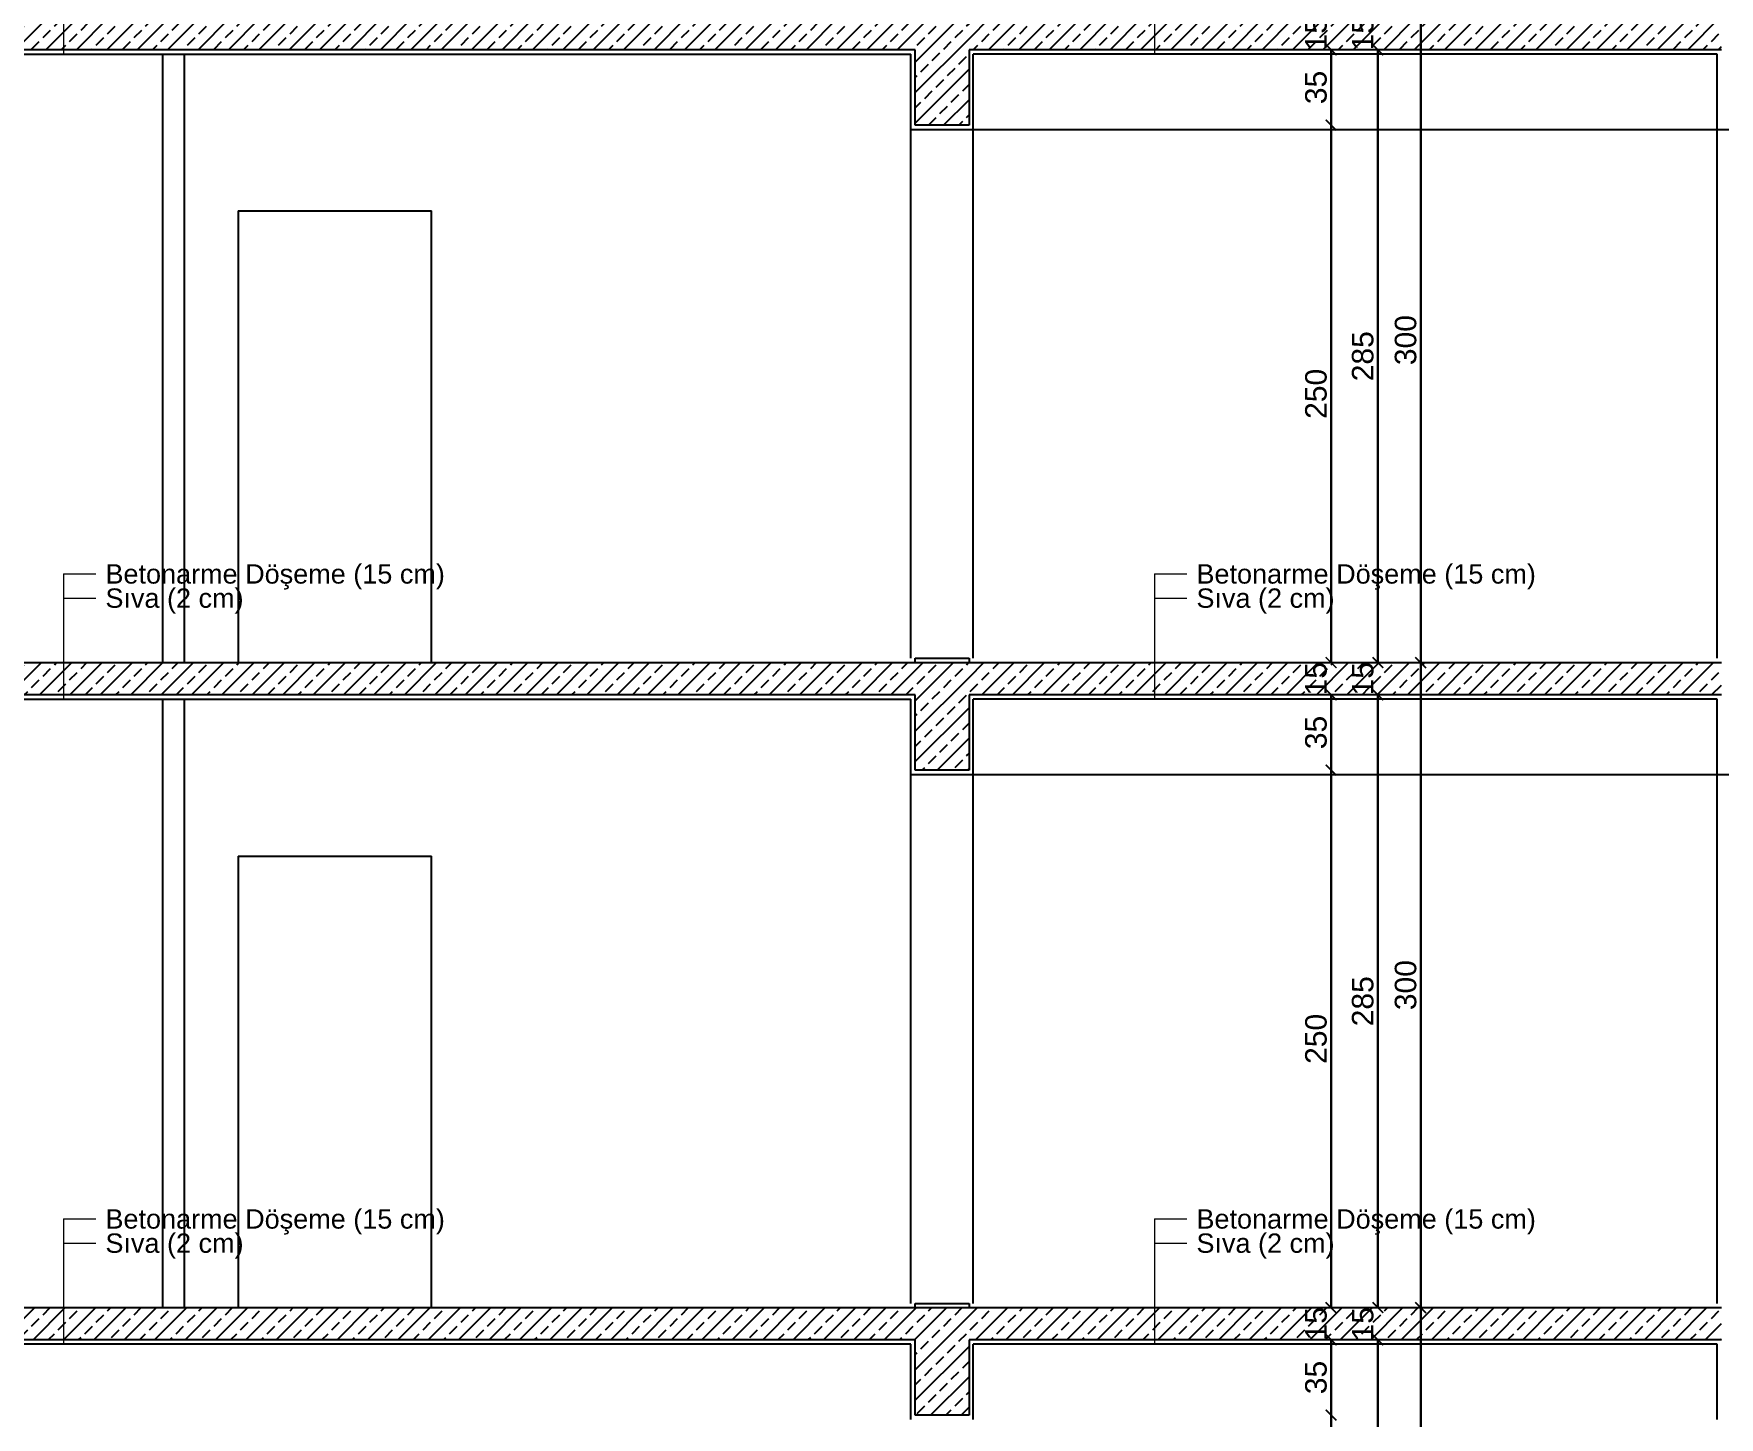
# Model space of a CAD drawing. Header units: millimetres. Extents: x 2232 to 85269, y -3593 to 5869.
# Drawn here: x 77981 to 78765, y 4589 to 5233 of the extents above; entities that cross this region are included whole.
import ezdxf

# ---------------------------------------------------------------- set-up
doc = ezdxf.new("R2010")
doc.units = ezdxf.units.MM
doc.layers.add('Standart', color=7, linetype='Continuous')
doc.layers.add('ölçü iç', color=170, linetype='Continuous', lineweight=9)
doc.layers.add('ÖLÇÜ İÇ', color=7, linetype='Continuous', lineweight=9)
doc.styles.add('arial_1_18', font='arial.ttf', dxfattribs={"height": 0.2})
doc.styles.get("Standard").update_dxf_attribs({"font": 'arial.ttf'})
doc.dimstyles.new('zulay iç ölçü', dxfattribs={"dimtxt": 10, "dimasz": 5, "dimexe": 0.18, "dimexo": 0, "dimgap": 2, "dimtad": 3, "dimdec": 0, "dimzin": 0, "dimdsep": 46, "dimtxsty": 'Standard', "dimblk": 'ARCHTICK', "dimcen": 0.09, "dimse1": 1, "dimse2": 1, "dimadec": 0, "dimazin": 0, "dimtfac": 1, "dimtdec": 0, "dimtix": 1, "dimtofl": 0, "dimtmove": 0, "dimatfit": 3, "dimldrblk": 'ARCHTICK', "dimfxl": 1, "dimtolj": 1, "dimtzin": 0, "dimarcsym": 0})
pattern_1 = [(45, (0, 0), (-7.071068, 7.071068), []), (45, (7.071, 0), (-7.071068, 7.071068), [5, -2.5])]

# ---------------------------------------------------------------- blocks, each defined once
blk = doc.blocks.new('IDE936Entity11012')
at = {"layer": 'Standart', "color": 173, "linetype": 'Continuous', "lineweight": 5}
for points in [[(2551.29, 1091.25), (2551.29, 1033)], [(2551.29, 1091.25), (2566.29, 1091.25)], [(2551.29, 1080), (2566.29, 1080)]]:
    blk.add_lwpolyline(points, dxfattribs=at)
at = {"layer": 'Standart', "color": 173, "linetype": 'Continuous', "lineweight": 5, "style": 'arial_1_18'}
for s, p in [('Betonarme Döşeme (15 cm)', (2570.79, 1086.75)), ('Sıva (2 cm)', (2570.79, 1075.5))]:
    blk.add_text(s, height=9, dxfattribs=at).set_placement(p)
blk = doc.blocks.new('IDE936Entity11013')
at = {"layer": 'Standart', "color": 173, "linetype": 'Continuous', "lineweight": 5}
for points in [[(2043.79, 1091.25), (2043.79, 1033)], [(2043.79, 1091.25), (2058.79, 1091.25)], [(2043.79, 1080), (2058.79, 1080)]]:
    blk.add_lwpolyline(points, dxfattribs=at)
at = {"layer": 'Standart', "color": 173, "linetype": 'Continuous', "lineweight": 5, "style": 'arial_1_18'}
for s, p in [('Betonarme Döşeme (15 cm)', (2063.29, 1086.75)), ('Sıva (2 cm)', (2063.29, 1075.5))]:
    blk.add_text(s, height=9, dxfattribs=at).set_placement(p)
blk = doc.blocks.new('IDE936Entity11022')
at = {"layer": 'Standart', "color": 173, "linetype": 'Continuous', "lineweight": 5}
for points in [[(2043.79, 791.25), (2043.79, 733)], [(2043.79, 791.25), (2058.79, 791.25)], [(2043.79, 780), (2058.79, 780)]]:
    blk.add_lwpolyline(points, dxfattribs=at)
at = {"layer": 'Standart', "color": 173, "linetype": 'Continuous', "lineweight": 5, "style": 'arial_1_18'}
for s, p in [('Betonarme Döşeme (15 cm)', (2063.29, 786.75)), ('Sıva (2 cm)', (2063.29, 775.5))]:
    blk.add_text(s, height=9, dxfattribs=at).set_placement(p)
blk = doc.blocks.new('IDE936Entity11023')
at = {"layer": 'Standart', "color": 173, "linetype": 'Continuous', "lineweight": 5}
for points in [[(2551.29, 791.25), (2551.29, 733)], [(2551.29, 791.25), (2566.29, 791.25)], [(2551.29, 780), (2566.29, 780)]]:
    blk.add_lwpolyline(points, dxfattribs=at)
at = {"layer": 'Standart', "color": 173, "linetype": 'Continuous', "lineweight": 5, "style": 'arial_1_18'}
for s, p in [('Betonarme Döşeme (15 cm)', (2570.79, 786.75)), ('Sıva (2 cm)', (2570.79, 775.5))]:
    blk.add_text(s, height=9, dxfattribs=at).set_placement(p)
blk = doc.blocks.new('IDE936Entity11027')
at = {"layer": 'Standart', "color": 173, "linetype": 'Continuous', "lineweight": 5}
for points in [[(2551.29, 491.25), (2551.29, 433)], [(2551.29, 491.25), (2566.29, 491.25)], [(2551.29, 480), (2566.29, 480)]]:
    blk.add_lwpolyline(points, dxfattribs=at)
at = {"layer": 'Standart', "color": 173, "linetype": 'Continuous', "lineweight": 5, "style": 'arial_1_18'}
for s, p in [('Betonarme Döşeme (15 cm)', (2570.79, 486.75)), ('Sıva (2 cm)', (2570.79, 475.5))]:
    blk.add_text(s, height=9, dxfattribs=at).set_placement(p)
blk = doc.blocks.new('IDE936Entity11028')
at = {"layer": 'Standart', "color": 173, "linetype": 'Continuous', "lineweight": 5}
for points in [[(2043.79, 491.25), (2043.79, 433)], [(2043.79, 491.25), (2058.79, 491.25)], [(2043.79, 480), (2058.79, 480)]]:
    blk.add_lwpolyline(points, dxfattribs=at)
at = {"layer": 'Standart', "color": 173, "linetype": 'Continuous', "lineweight": 5, "style": 'arial_1_18'}
for s, p in [('Betonarme Döşeme (15 cm)', (2063.29, 486.75)), ('Sıva (2 cm)', (2063.29, 475.5))]:
    blk.add_text(s, height=9, dxfattribs=at).set_placement(p)
blk = doc.blocks.new('IDE936Entity11057')
at = {"layer": 'Standart', "linetype": 'Continuous', "lineweight": -3}
h = blk.add_hatch(dxfattribs=at)
h.set_pattern_fill('ANSI33', color=171, scale=40, style=0)
h.set_pattern_definition(pattern_1)
h.paths.add_polyline_path([(2815, 1035), (2465, 1035), (2465, 1050), (2815, 1050)])
blk = doc.blocks.new('IDE936Entity11058')
at = {"layer": 'Standart', "linetype": 'Continuous', "lineweight": -3}
h = blk.add_hatch(dxfattribs=at)
h.set_pattern_fill('ANSI33', color=171, scale=40, style=0)
h.set_pattern_definition(pattern_1)
h.paths.add_polyline_path([(2440, 1035), (1825, 1035), (1825, 1050), (2440, 1050)])
blk = doc.blocks.new('IDE936Entity11068')
at = {"layer": 'Standart', "linetype": 'Continuous', "lineweight": -3}
h = blk.add_hatch(dxfattribs=at)
h.set_pattern_fill('ANSI33', color=171, scale=40, style=0)
h.set_pattern_definition(pattern_1)
h.paths.add_polyline_path([(2465, 1000), (2440, 1000), (2440, 1050), (2465, 1050)])
blk = doc.blocks.new('IDE936Entity11073')
at = {"layer": 'Standart', "linetype": 'Continuous', "lineweight": -3}
h = blk.add_hatch(dxfattribs=at)
h.set_pattern_fill('ANSI33', color=171, scale=40, style=0)
h.set_pattern_definition(pattern_1)
h.paths.add_polyline_path([(2465, 700), (2440, 700), (2440, 750), (2465, 750)])
blk = doc.blocks.new('IDE936Entity11083')
at = {"layer": 'Standart', "linetype": 'Continuous', "lineweight": -3}
h = blk.add_hatch(dxfattribs=at)
h.set_pattern_fill('ANSI33', color=171, scale=40, style=0)
h.set_pattern_definition(pattern_1)
h.paths.add_polyline_path([(2440, 735), (1825, 735), (1825, 750), (2440, 750)])
blk = doc.blocks.new('IDE936Entity11084')
at = {"layer": 'Standart', "linetype": 'Continuous', "lineweight": -3}
h = blk.add_hatch(dxfattribs=at)
h.set_pattern_fill('ANSI33', color=171, scale=40, style=0)
h.set_pattern_definition(pattern_1)
h.paths.add_polyline_path([(2815, 735), (2465, 735), (2465, 750), (2815, 750)])
blk = doc.blocks.new('IDE936Entity11091')
at = {"layer": 'Standart', "linetype": 'Continuous', "lineweight": -3}
h = blk.add_hatch(dxfattribs=at)
h.set_pattern_fill('ANSI33', color=171, scale=40, style=0)
h.set_pattern_definition(pattern_1)
h.paths.add_polyline_path([(2465, 400), (2440, 400), (2440, 450), (2465, 450)])
blk = doc.blocks.new('IDE936Entity11096')
at = {"layer": 'Standart', "linetype": 'Continuous', "lineweight": -3}
h = blk.add_hatch(dxfattribs=at)
h.set_pattern_fill('ANSI33', color=171, scale=40, style=0)
h.set_pattern_definition(pattern_1)
h.paths.add_polyline_path([(2815, 435), (2465, 435), (2465, 450), (2815, 450)])
blk = doc.blocks.new('IDE936Entity11097')
at = {"layer": 'Standart', "linetype": 'Continuous', "lineweight": -3}
h = blk.add_hatch(dxfattribs=at)
h.set_pattern_fill('ANSI33', color=171, scale=40, style=0)
h.set_pattern_definition(pattern_1)
h.paths.add_polyline_path([(2440, 435), (1825, 435), (1825, 450), (2440, 450)])
blk = doc.blocks.new('IDE936Entity11157')
at = {"layer": 'Standart', "color": 159, "linetype": 'Continuous', "lineweight": -3}
blk.add_lwpolyline([(2467, 998), (2813, 998)], dxfattribs=at)
blk = doc.blocks.new('IDE936Entity11162')
at = {"layer": 'Standart', "color": 159, "linetype": 'Continuous', "lineweight": -3}
blk.add_lwpolyline([(2467, 752), (2467, 998)], dxfattribs=at)
blk = doc.blocks.new('IDE936Entity11163')
at = {"layer": 'Standart', "color": 159, "linetype": 'Continuous', "lineweight": -3}
blk.add_lwpolyline([(2813, 752), (2813, 998)], dxfattribs=at)
blk = doc.blocks.new('IDE936Entity11168')
at = {"layer": 'Standart', "color": 159, "linetype": 'Continuous', "lineweight": -3}
blk.add_lwpolyline([(2090, 750), (2090, 1033)], dxfattribs=at)
blk = doc.blocks.new('IDE936Entity11169')
at = {"layer": 'Standart', "color": 159, "linetype": 'Continuous', "lineweight": -3}
blk.add_lwpolyline([(2100, 750), (2100, 1033)], dxfattribs=at)
blk = doc.blocks.new('IDE936Entity11171')
at = {"layer": 'Standart', "color": 159, "linetype": 'Continuous', "lineweight": -3}
blk.add_lwpolyline([(2438, 752), (2438, 998)], dxfattribs=at)
blk = doc.blocks.new('IDE936Entity11172')
at = {"layer": 'Standart', "color": 159, "linetype": 'Continuous', "lineweight": -3}
blk.add_lwpolyline([(2125, 960.05), (2125, 750.05)], dxfattribs=at)
blk = doc.blocks.new('IDE936Entity11173')
at = {"layer": 'Standart', "color": 159, "linetype": 'Continuous', "lineweight": -3}
blk.add_lwpolyline([(2215, 750.05), (2215, 960.05)], dxfattribs=at)
blk = doc.blocks.new('IDE936Entity11181')
at = {"layer": 'Standart', "color": 159, "linetype": 'Continuous', "lineweight": -3}
blk.add_lwpolyline([(2125, 960.05), (2215, 960.05)], dxfattribs=at)
blk = doc.blocks.new('IDE936Entity11200')
at = {"layer": 'Standart', "color": 159, "linetype": 'Continuous', "lineweight": -3}
blk.add_lwpolyline([(2813, 452), (2813, 698)], dxfattribs=at)
blk = doc.blocks.new('IDE936Entity11202')
at = {"layer": 'Standart', "color": 159, "linetype": 'Continuous', "lineweight": -3}
blk.add_lwpolyline([(2467, 452), (2467, 698)], dxfattribs=at)
blk = doc.blocks.new('IDE936Entity11207')
at = {"layer": 'Standart', "color": 159, "linetype": 'Continuous', "lineweight": -3}
blk.add_lwpolyline([(2467, 698), (2813, 698)], dxfattribs=at)
blk = doc.blocks.new('IDE936Entity11222')
at = {"layer": 'Standart', "color": 159, "linetype": 'Continuous', "lineweight": -3}
blk.add_lwpolyline([(2438, 452), (2438, 698)], dxfattribs=at)
blk = doc.blocks.new('IDE936Entity11230')
at = {"layer": 'Standart', "color": 159, "linetype": 'Continuous', "lineweight": -3}
blk.add_lwpolyline([(2125, 660.05), (2125, 450.05)], dxfattribs=at)
blk = doc.blocks.new('IDE936Entity11231')
at = {"layer": 'Standart', "color": 159, "linetype": 'Continuous', "lineweight": -3}
blk.add_lwpolyline([(2215, 450.05), (2215, 660.05)], dxfattribs=at)
blk = doc.blocks.new('IDE936Entity11232')
at = {"layer": 'Standart', "color": 159, "linetype": 'Continuous', "lineweight": -3}
blk.add_lwpolyline([(2125, 660.05), (2215, 660.05)], dxfattribs=at)
blk = doc.blocks.new('IDE936Entity11235')
at = {"layer": 'Standart', "color": 159, "linetype": 'Continuous', "lineweight": -3}
blk.add_lwpolyline([(2090, 450.05), (2090, 733)], dxfattribs=at)
blk = doc.blocks.new('IDE936Entity11236')
at = {"layer": 'Standart', "color": 159, "linetype": 'Continuous', "lineweight": -3}
blk.add_lwpolyline([(2100, 450.05), (2100, 733)], dxfattribs=at)
blk = doc.blocks.new('IDE936Entity11303')
at = {"layer": 'Standart', "color": 159, "linetype": 'Continuous', "lineweight": -3}
blk.add_lwpolyline([(2815, 1035), (2465, 1035)], dxfattribs=at)
blk = doc.blocks.new('IDE936Entity11306')
at = {"layer": 'Standart', "color": 159, "linetype": 'Continuous', "lineweight": -3}
blk.add_lwpolyline([(2440, 1035), (1825, 1035)], dxfattribs=at)
blk = doc.blocks.new('IDE936Entity11340')
at = {"layer": 'Standart', "color": 159, "linetype": 'Continuous', "lineweight": -3}
blk.add_lwpolyline([(2440, 1000), (2440, 1035)], dxfattribs=at)
blk = doc.blocks.new('IDE936Entity11341')
at = {"layer": 'Standart', "color": 159, "linetype": 'Continuous', "lineweight": -3}
blk.add_lwpolyline([(2465, 1000), (2440, 1000)], dxfattribs=at)
blk = doc.blocks.new('IDE936Entity11355')
at = {"layer": 'Standart', "color": 159, "linetype": 'Continuous', "lineweight": -3}
blk.add_lwpolyline([(2440, 700), (2440, 735)], dxfattribs=at)
blk = doc.blocks.new('IDE936Entity11356')
at = {"layer": 'Standart', "color": 159, "linetype": 'Continuous', "lineweight": -3}
blk.add_lwpolyline([(2465, 700), (2440, 700)], dxfattribs=at)
blk = doc.blocks.new('IDE936Entity11357')
at = {"layer": 'Standart', "color": 159, "linetype": 'Continuous', "lineweight": -3}
blk.add_lwpolyline([(2440, 750), (2465, 750)], dxfattribs=at)
blk = doc.blocks.new('IDE936Entity11358')
at = {"layer": 'Standart', "color": 159, "linetype": 'Continuous', "lineweight": -3}
blk.add_lwpolyline([(2465, 750), (2815, 750)], dxfattribs=at)
blk = doc.blocks.new('IDE936Entity11391')
at = {"layer": 'Standart', "color": 159, "linetype": 'Continuous', "lineweight": -3}
blk.add_lwpolyline([(2440, 735), (1825, 735)], dxfattribs=at)
blk = doc.blocks.new('IDE936Entity11392')
at = {"layer": 'Standart', "color": 159, "linetype": 'Continuous', "lineweight": -3}
blk.add_lwpolyline([(2815, 735), (2465, 735)], dxfattribs=at)
blk = doc.blocks.new('IDE936Entity11418')
at = {"layer": 'Standart', "color": 159, "linetype": 'Continuous', "lineweight": -3}
blk.add_lwpolyline([(2440, 400), (2440, 435)], dxfattribs=at)
blk = doc.blocks.new('IDE936Entity11419')
at = {"layer": 'Standart', "color": 159, "linetype": 'Continuous', "lineweight": -3}
blk.add_lwpolyline([(2465, 400), (2440, 400)], dxfattribs=at)
blk = doc.blocks.new('IDE936Entity11420')
at = {"layer": 'Standart', "color": 159, "linetype": 'Continuous', "lineweight": -3}
blk.add_lwpolyline([(2440, 450), (2465, 450)], dxfattribs=at)
blk = doc.blocks.new('IDE936Entity11421')
at = {"layer": 'Standart', "color": 159, "linetype": 'Continuous', "lineweight": -3}
blk.add_lwpolyline([(2465, 450), (2815, 450)], dxfattribs=at)
blk = doc.blocks.new('IDE936Entity11434')
at = {"layer": 'Standart', "color": 159, "linetype": 'Continuous', "lineweight": -3}
blk.add_lwpolyline([(2465, 435), (2465, 400)], dxfattribs=at)
blk = doc.blocks.new('IDE936Entity11435')
at = {"layer": 'Standart', "color": 159, "linetype": 'Continuous', "lineweight": -3}
blk.add_lwpolyline([(2815, 435), (2465, 435)], dxfattribs=at)
blk = doc.blocks.new('IDE936Entity11437')
at = {"layer": 'Standart', "color": 159, "linetype": 'Continuous', "lineweight": -3}
blk.add_lwpolyline([(2440, 435), (1825, 435)], dxfattribs=at)
blk = doc.blocks.new('IDE936Entity11498')
at = {"layer": 'Standart', "color": 159, "linetype": 'Continuous', "lineweight": -3}
blk.add_lwpolyline([(2465, 1035), (2465, 1000)], dxfattribs=at)
blk = doc.blocks.new('IDE936Entity11505')
at = {"layer": 'Standart', "color": 159, "linetype": 'Continuous', "lineweight": -3}
blk.add_lwpolyline([(2465, 735), (2465, 700)], dxfattribs=at)
blk = doc.blocks.new('IDE936Entity11617')
at = {"layer": 'Standart', "color": 11, "linetype": 'Continuous', "lineweight": -3}
blk.add_lwpolyline([(2813, 998), (2813, 1033)], dxfattribs=at)
blk = doc.blocks.new('IDE936Entity11618')
at = {"layer": 'Standart', "color": 11, "linetype": 'Continuous', "lineweight": -3}
blk.add_lwpolyline([(2813, 1033), (2467, 1033)], dxfattribs=at)
blk = doc.blocks.new('IDE936Entity11619')
at = {"layer": 'Standart', "color": 11, "linetype": 'Continuous', "lineweight": -3}
blk.add_lwpolyline([(2467, 998), (2467, 1033)], dxfattribs=at)
blk = doc.blocks.new('IDE936Entity11620')
at = {"layer": 'Standart', "color": 11, "linetype": 'Continuous', "lineweight": -3}
blk.add_lwpolyline([(2438, 998), (2438, 1033)], dxfattribs=at)
blk = doc.blocks.new('IDE936Entity11621')
at = {"layer": 'Standart', "color": 11, "linetype": 'Continuous', "lineweight": -3}
blk.add_lwpolyline([(1827, 1033), (2090, 1033)], dxfattribs=at)
blk = doc.blocks.new('IDE936Entity11648')
at = {"layer": 'Standart', "color": 11, "linetype": 'Continuous', "lineweight": -3}
blk.add_lwpolyline([(2440, 750), (2440, 752)], dxfattribs=at)
blk = doc.blocks.new('IDE936Entity11649')
at = {"layer": 'Standart', "color": 11, "linetype": 'Continuous', "lineweight": -3}
blk.add_lwpolyline([(2440, 752), (2465, 752)], dxfattribs=at)
blk = doc.blocks.new('IDE936Entity11650')
at = {"layer": 'Standart', "color": 11, "linetype": 'Continuous', "lineweight": -3}
blk.add_lwpolyline([(2465, 752), (2465, 750)], dxfattribs=at)
blk = doc.blocks.new('IDE936Entity11671')
at = {"layer": 'Standart', "color": 11, "linetype": 'Continuous', "lineweight": -3}
blk.add_lwpolyline([(2813, 698), (2813, 733)], dxfattribs=at)
blk = doc.blocks.new('IDE936Entity11672')
at = {"layer": 'Standart', "color": 11, "linetype": 'Continuous', "lineweight": -3}
blk.add_lwpolyline([(2813, 733), (2467, 733)], dxfattribs=at)
blk = doc.blocks.new('IDE936Entity11673')
at = {"layer": 'Standart', "color": 11, "linetype": 'Continuous', "lineweight": -3}
blk.add_lwpolyline([(2467, 698), (2467, 733)], dxfattribs=at)
blk = doc.blocks.new('IDE936Entity11674')
at = {"layer": 'Standart', "color": 11, "linetype": 'Continuous', "lineweight": -3}
blk.add_lwpolyline([(2438, 698), (2438, 733)], dxfattribs=at)
blk = doc.blocks.new('IDE936Entity11675')
at = {"layer": 'Standart', "color": 11, "linetype": 'Continuous', "lineweight": -3}
blk.add_lwpolyline([(1827, 733), (2090, 733)], dxfattribs=at)
blk = doc.blocks.new('IDE936Entity11702')
at = {"layer": 'Standart', "color": 11, "linetype": 'Continuous', "lineweight": -3}
blk.add_lwpolyline([(2440, 450), (2440, 452)], dxfattribs=at)
blk = doc.blocks.new('IDE936Entity11703')
at = {"layer": 'Standart', "color": 11, "linetype": 'Continuous', "lineweight": -3}
blk.add_lwpolyline([(2440, 452), (2465, 452)], dxfattribs=at)
blk = doc.blocks.new('IDE936Entity11704')
at = {"layer": 'Standart', "color": 11, "linetype": 'Continuous', "lineweight": -3}
blk.add_lwpolyline([(2465, 452), (2465, 450)], dxfattribs=at)
blk = doc.blocks.new('IDE936Entity11728')
at = {"layer": 'Standart', "color": 11, "linetype": 'Continuous', "lineweight": -3}
blk.add_lwpolyline([(2813, 398), (2813, 433)], dxfattribs=at)
blk = doc.blocks.new('IDE936Entity11729')
at = {"layer": 'Standart', "color": 11, "linetype": 'Continuous', "lineweight": -3}
blk.add_lwpolyline([(2813, 433), (2467, 433)], dxfattribs=at)
blk = doc.blocks.new('IDE936Entity11730')
at = {"layer": 'Standart', "color": 11, "linetype": 'Continuous', "lineweight": -3}
blk.add_lwpolyline([(2467, 398), (2467, 433)], dxfattribs=at)
blk = doc.blocks.new('IDE936Entity11731')
at = {"layer": 'Standart', "color": 11, "linetype": 'Continuous', "lineweight": -3}
blk.add_lwpolyline([(2438, 398), (2438, 433)], dxfattribs=at)
blk = doc.blocks.new('IDE936Entity11732')
at = {"layer": 'Standart', "color": 11, "linetype": 'Continuous', "lineweight": -3}
blk.add_lwpolyline([(2438, 433), (1827, 433)], dxfattribs=at)
blk = doc.blocks.new('IDE936Entity11837')
at = {"layer": 'Standart', "color": 159, "linetype": 'Continuous', "lineweight": -3}
blk.add_lwpolyline([(1905, 750.05), (2090, 750)], dxfattribs=at)
blk = doc.blocks.new('IDE936Entity11838')
at = {"layer": 'Standart', "color": 159, "linetype": 'Continuous', "lineweight": -3}
blk.add_lwpolyline([(2090, 750), (2100, 750)], dxfattribs=at)
blk = doc.blocks.new('IDE936Entity11839')
at = {"layer": 'Standart', "color": 159, "linetype": 'Continuous', "lineweight": -3}
blk.add_lwpolyline([(2100, 750), (2125, 750.05)], dxfattribs=at)
blk = doc.blocks.new('IDE936Entity11840')
at = {"layer": 'Standart', "color": 159, "linetype": 'Continuous', "lineweight": -3}
blk.add_lwpolyline([(2125, 750.05), (2215, 750.05)], dxfattribs=at)
blk = doc.blocks.new('IDE936Entity11841')
at = {"layer": 'Standart', "color": 159, "linetype": 'Continuous', "lineweight": -3}
blk.add_lwpolyline([(2215, 750.05), (2440, 750)], dxfattribs=at)
blk = doc.blocks.new('IDE936Entity11866')
at = {"layer": 'Standart', "color": 159, "linetype": 'Continuous', "lineweight": -3}
blk.add_lwpolyline([(1905, 450.05), (2090, 450.05)], dxfattribs=at)
blk = doc.blocks.new('IDE936Entity11867')
at = {"layer": 'Standart', "color": 159, "linetype": 'Continuous', "lineweight": -3}
blk.add_lwpolyline([(2090, 450.05), (2100, 450.05)], dxfattribs=at)
blk = doc.blocks.new('IDE936Entity11868')
at = {"layer": 'Standart', "color": 159, "linetype": 'Continuous', "lineweight": -3}
blk.add_lwpolyline([(2100, 450.05), (2125, 450.05)], dxfattribs=at)
blk = doc.blocks.new('IDE936Entity11869')
at = {"layer": 'Standart', "color": 159, "linetype": 'Continuous', "lineweight": -3}
blk.add_lwpolyline([(2125, 450.05), (2215, 450.05)], dxfattribs=at)
blk = doc.blocks.new('IDE936Entity11870')
at = {"layer": 'Standart', "color": 159, "linetype": 'Continuous', "lineweight": -3}
blk.add_lwpolyline([(2215, 450.05), (2440, 450)], dxfattribs=at)
blk = doc.blocks.new('IDE936Entity11906')
at = {"layer": 'Standart', "color": 11, "linetype": 'Continuous', "lineweight": -3}
blk.add_lwpolyline([(2813, 998), (2842, 998)], dxfattribs=at)
blk = doc.blocks.new('IDE936Entity11907')
at = {"layer": 'Standart', "color": 11, "linetype": 'Continuous', "lineweight": -3}
blk.add_lwpolyline([(2438, 998), (2467, 998)], dxfattribs=at)
blk = doc.blocks.new('IDE936Entity11908')
at = {"layer": 'Standart', "color": 11, "linetype": 'Continuous', "lineweight": -3}
blk.add_lwpolyline([(2090, 1033), (2100, 1033)], dxfattribs=at)
blk = doc.blocks.new('IDE936Entity11909')
at = {"layer": 'Standart', "color": 11, "linetype": 'Continuous', "lineweight": -3}
blk.add_lwpolyline([(2100, 1033), (2438, 1033)], dxfattribs=at)
blk = doc.blocks.new('IDE936Entity11919')
at = {"layer": 'Standart', "color": 11, "linetype": 'Continuous', "lineweight": -3}
blk.add_lwpolyline([(2813, 698), (2842, 698)], dxfattribs=at)
blk = doc.blocks.new('IDE936Entity11920')
at = {"layer": 'Standart', "color": 11, "linetype": 'Continuous', "lineweight": -3}
blk.add_lwpolyline([(2438, 698), (2467, 698)], dxfattribs=at)
blk = doc.blocks.new('IDE936Entity11921')
at = {"layer": 'Standart', "color": 11, "linetype": 'Continuous', "lineweight": -3}
blk.add_lwpolyline([(2090, 733), (2100, 733)], dxfattribs=at)
blk = doc.blocks.new('IDE936Entity11922')
at = {"layer": 'Standart', "color": 11, "linetype": 'Continuous', "lineweight": -3}
blk.add_lwpolyline([(2100, 733), (2438, 733)], dxfattribs=at)
blk = doc.blocks.new('_ArchTick')
at = {"color": 0, "linetype": 'ByBlock', "const_width": 0.15}
blk.add_lwpolyline([(-0.5, -0.5), (0.5, 0.5)], dxfattribs=at)
blk = doc.blocks.new('*D2441')
at = {"layer": 'Defpoints', "color": 0, "transparency": 16777216}
for p in [(661197.5, -126778.54), (661197.5, -126793.54), (661204.5, -126793.54)]:
    blk.add_point(p, dxfattribs=at)
at = {"layer": 'ÖLÇÜ İÇ', "color": 0, "lineweight": -2, "transparency": 16777216}
for p, q in [((661204.5, -126778.54), (661204.5, -126773.54)), ((661204.5, -126793.54), (661204.5, -126798.54))]:
    blk.add_line(p, q, dxfattribs=at)
at = {"layer": 'ÖLÇÜ İÇ', "color": 0, "lineweight": -2, "transparency": 16777216, "xscale": 5, "yscale": 5, "zscale": 5}
for p, rotation in [((661204.5, -126778.54), 270), ((661204.5, -126793.54), 90)]:
    blk.add_blockref('_ArchTick', p, dxfattribs=dict(at, rotation=rotation))
at = {"layer": 'ÖLÇÜ İÇ', "color": 0, "transparency": 16777216, "insert": (661197.5, -126786.04), "char_height": 10, "attachment_point": 5, "rotation": 90}
blk.add_mtext('\\A1;15', dxfattribs=at)
blk = doc.blocks.new('*D2442')
at = {"layer": 'Defpoints', "color": 0, "transparency": 16777216}
for p in [(661197.5, -126793.54), (661177.16, -126828.54), (661204.5, -126828.54)]:
    blk.add_point(p, dxfattribs=at)
at = {"layer": 'ÖLÇÜ İÇ', "color": 0, "lineweight": -2, "transparency": 16777216}
blk.add_line((661204.5, -126793.54), (661204.5, -126828.54), dxfattribs=at)
at = {"layer": 'ÖLÇÜ İÇ', "color": 0, "lineweight": -2, "transparency": 16777216, "xscale": 5, "yscale": 5, "zscale": 5}
for p, rotation in [((661204.5, -126793.54), 90), ((661204.5, -126828.54), 270)]:
    blk.add_blockref('_ArchTick', p, dxfattribs=dict(at, rotation=rotation))
at = {"layer": 'ÖLÇÜ İÇ', "color": 0, "transparency": 16777216, "insert": (661197.5, -126811.04), "char_height": 10, "attachment_point": 5, "rotation": 90}
blk.add_mtext('\\A1;35', dxfattribs=at)
blk = doc.blocks.new('*D2443')
at = {"layer": 'Defpoints', "color": 0, "transparency": 16777216}
for p in [(661177.16, -126828.54), (661187, -127078.54), (661204.5, -127078.54)]:
    blk.add_point(p, dxfattribs=at)
at = {"layer": 'ÖLÇÜ İÇ', "color": 0, "lineweight": -2, "transparency": 16777216}
blk.add_line((661204.5, -126828.54), (661204.5, -127078.54), dxfattribs=at)
at = {"layer": 'ÖLÇÜ İÇ', "color": 0, "lineweight": -2, "transparency": 16777216, "xscale": 5, "yscale": 5, "zscale": 5}
for p, rotation in [((661204.5, -126828.54), 90), ((661204.5, -127078.54), 270)]:
    blk.add_blockref('_ArchTick', p, dxfattribs=dict(at, rotation=rotation))
at = {"layer": 'ÖLÇÜ İÇ', "color": 0, "transparency": 16777216, "insert": (661197.5, -126953.54), "char_height": 10, "attachment_point": 5, "rotation": 90}
blk.add_mtext('\\A1;250', dxfattribs=at)
blk = doc.blocks.new('*D2444')
at = {"layer": 'Defpoints', "color": 0, "transparency": 16777216}
for p in [(661246.19, -126778.54), (661246.19, -127078.54), (661246.19, -127078.54)]:
    blk.add_point(p, dxfattribs=at)
at = {"layer": 'ÖLÇÜ İÇ', "color": 0, "lineweight": -2, "transparency": 16777216}
blk.add_line((661246.19, -126778.54), (661246.19, -127078.54), dxfattribs=at)
at = {"layer": 'ÖLÇÜ İÇ', "color": 0, "lineweight": -2, "transparency": 16777216, "xscale": 5, "yscale": 5, "zscale": 5}
for p, rotation in [((661246.19, -126778.54), 90), ((661246.19, -127078.54), 270)]:
    blk.add_blockref('_ArchTick', p, dxfattribs=dict(at, rotation=rotation))
at = {"layer": 'ÖLÇÜ İÇ', "color": 0, "transparency": 16777216, "insert": (661239.19, -126928.54), "char_height": 10, "attachment_point": 5, "rotation": 90}
blk.add_mtext('\\A1;300', dxfattribs=at)
blk = doc.blocks.new('*D2447')
at = {"layer": 'Defpoints', "color": 0, "transparency": 16777216}
for p in [(661197.5, -127078.54), (661197.5, -127093.54), (661204.5, -127093.54)]:
    blk.add_point(p, dxfattribs=at)
at = {"layer": 'ÖLÇÜ İÇ', "color": 0, "lineweight": -2, "transparency": 16777216}
for p, q in [((661204.5, -127078.54), (661204.5, -127073.54)), ((661204.5, -127093.54), (661204.5, -127098.54))]:
    blk.add_line(p, q, dxfattribs=at)
at = {"layer": 'ÖLÇÜ İÇ', "color": 0, "lineweight": -2, "transparency": 16777216, "xscale": 5, "yscale": 5, "zscale": 5}
for p, rotation in [((661204.5, -127078.54), 270), ((661204.5, -127093.54), 90)]:
    blk.add_blockref('_ArchTick', p, dxfattribs=dict(at, rotation=rotation))
at = {"layer": 'ÖLÇÜ İÇ', "color": 0, "transparency": 16777216, "insert": (661197.5, -127086.04), "char_height": 10, "attachment_point": 5, "rotation": 90}
blk.add_mtext('\\A1;15', dxfattribs=at)
blk = doc.blocks.new('*D2448')
at = {"layer": 'Defpoints', "color": 0, "transparency": 16777216}
for p in [(661197.5, -127093.54), (661177.16, -127128.54), (661204.5, -127128.54)]:
    blk.add_point(p, dxfattribs=at)
at = {"layer": 'ÖLÇÜ İÇ', "color": 0, "lineweight": -2, "transparency": 16777216}
blk.add_line((661204.5, -127093.54), (661204.5, -127128.54), dxfattribs=at)
at = {"layer": 'ÖLÇÜ İÇ', "color": 0, "lineweight": -2, "transparency": 16777216, "xscale": 5, "yscale": 5, "zscale": 5}
for p, rotation in [((661204.5, -127093.54), 90), ((661204.5, -127128.54), 270)]:
    blk.add_blockref('_ArchTick', p, dxfattribs=dict(at, rotation=rotation))
at = {"layer": 'ÖLÇÜ İÇ', "color": 0, "transparency": 16777216, "insert": (661197.5, -127111.04), "char_height": 10, "attachment_point": 5, "rotation": 90}
blk.add_mtext('\\A1;35', dxfattribs=at)
blk = doc.blocks.new('*D2449')
at = {"layer": 'Defpoints', "color": 0, "transparency": 16777216}
for p in [(661177.16, -127128.54), (661187, -127378.54), (661204.5, -127378.54)]:
    blk.add_point(p, dxfattribs=at)
at = {"layer": 'ÖLÇÜ İÇ', "color": 0, "lineweight": -2, "transparency": 16777216}
blk.add_line((661204.5, -127128.54), (661204.5, -127378.54), dxfattribs=at)
at = {"layer": 'ÖLÇÜ İÇ', "color": 0, "lineweight": -2, "transparency": 16777216, "xscale": 5, "yscale": 5, "zscale": 5}
for p, rotation in [((661204.5, -127128.54), 90), ((661204.5, -127378.54), 270)]:
    blk.add_blockref('_ArchTick', p, dxfattribs=dict(at, rotation=rotation))
at = {"layer": 'ÖLÇÜ İÇ', "color": 0, "transparency": 16777216, "insert": (661197.5, -127253.54), "char_height": 10, "attachment_point": 5, "rotation": 90}
blk.add_mtext('\\A1;250', dxfattribs=at)
blk = doc.blocks.new('*D2450')
at = {"layer": 'Defpoints', "color": 0, "transparency": 16777216}
for p in [(661246.19, -127078.54), (661246.19, -127378.54), (661246.19, -127378.54)]:
    blk.add_point(p, dxfattribs=at)
at = {"layer": 'ÖLÇÜ İÇ', "color": 0, "lineweight": -2, "transparency": 16777216}
blk.add_line((661246.19, -127078.54), (661246.19, -127378.54), dxfattribs=at)
at = {"layer": 'ÖLÇÜ İÇ', "color": 0, "lineweight": -2, "transparency": 16777216, "xscale": 5, "yscale": 5, "zscale": 5}
for p, rotation in [((661246.19, -127078.54), 90), ((661246.19, -127378.54), 270)]:
    blk.add_blockref('_ArchTick', p, dxfattribs=dict(at, rotation=rotation))
at = {"layer": 'ÖLÇÜ İÇ', "color": 0, "transparency": 16777216, "insert": (661239.19, -127228.54), "char_height": 10, "attachment_point": 5, "rotation": 90}
blk.add_mtext('\\A1;300', dxfattribs=at)
blk = doc.blocks.new('*D2460')
at = {"layer": 'Defpoints', "color": 0, "transparency": 16777216}
for p in [(661220.99, -126778.54), (661178.88, -126793.54), (661226.24, -126793.54)]:
    blk.add_point(p, dxfattribs=at)
at = {"layer": 'ÖLÇÜ İÇ', "color": 0, "lineweight": -2, "transparency": 16777216}
for p, q in [((661226.24, -126778.54), (661226.24, -126773.54)), ((661226.24, -126793.54), (661226.24, -126798.54))]:
    blk.add_line(p, q, dxfattribs=at)
at = {"layer": 'ÖLÇÜ İÇ', "color": 0, "lineweight": -2, "transparency": 16777216, "xscale": 5, "yscale": 5, "zscale": 5}
for p, rotation in [((661226.24, -126778.54), 270), ((661226.24, -126793.54), 90)]:
    blk.add_blockref('_ArchTick', p, dxfattribs=dict(at, rotation=rotation))
at = {"layer": 'ÖLÇÜ İÇ', "color": 0, "transparency": 16777216, "insert": (661219.24, -126786.04), "char_height": 10, "attachment_point": 5, "rotation": 90}
blk.add_mtext('\\A1;15', dxfattribs=at)
blk = doc.blocks.new('*D2461')
at = {"layer": 'Defpoints', "color": 0, "transparency": 16777216}
for p in [(661178.88, -126793.54), (661226.24, -127078.54), (661226.24, -127078.54)]:
    blk.add_point(p, dxfattribs=at)
at = {"layer": 'ÖLÇÜ İÇ', "color": 0, "lineweight": -2, "transparency": 16777216}
blk.add_line((661226.24, -126793.54), (661226.24, -127078.54), dxfattribs=at)
at = {"layer": 'ÖLÇÜ İÇ', "color": 0, "lineweight": -2, "transparency": 16777216, "xscale": 5, "yscale": 5, "zscale": 5}
for p, rotation in [((661226.24, -126793.54), 90), ((661226.24, -127078.54), 270)]:
    blk.add_blockref('_ArchTick', p, dxfattribs=dict(at, rotation=rotation))
at = {"layer": 'ÖLÇÜ İÇ', "color": 0, "transparency": 16777216, "insert": (661219.24, -126936.04), "char_height": 10, "attachment_point": 5, "rotation": 90}
blk.add_mtext('\\A1;285', dxfattribs=at)
blk = doc.blocks.new('*D2462')
at = {"layer": 'Defpoints', "color": 0, "transparency": 16777216}
for p in [(661220.99, -127078.54), (661178.88, -127093.54), (661226.24, -127093.54)]:
    blk.add_point(p, dxfattribs=at)
at = {"layer": 'ÖLÇÜ İÇ', "color": 0, "lineweight": -2, "transparency": 16777216}
for p, q in [((661226.24, -127078.54), (661226.24, -127073.54)), ((661226.24, -127093.54), (661226.24, -127098.54))]:
    blk.add_line(p, q, dxfattribs=at)
at = {"layer": 'ÖLÇÜ İÇ', "color": 0, "lineweight": -2, "transparency": 16777216, "xscale": 5, "yscale": 5, "zscale": 5}
for p, rotation in [((661226.24, -127078.54), 270), ((661226.24, -127093.54), 90)]:
    blk.add_blockref('_ArchTick', p, dxfattribs=dict(at, rotation=rotation))
at = {"layer": 'ÖLÇÜ İÇ', "color": 0, "transparency": 16777216, "insert": (661219.24, -127086.04), "char_height": 10, "attachment_point": 5, "rotation": 90}
blk.add_mtext('\\A1;15', dxfattribs=at)
blk = doc.blocks.new('*D2463')
at = {"layer": 'Defpoints', "color": 0, "transparency": 16777216}
for p in [(661178.88, -127093.54), (661226.24, -127378.54), (661226.24, -127378.54)]:
    blk.add_point(p, dxfattribs=at)
at = {"layer": 'ÖLÇÜ İÇ', "color": 0, "lineweight": -2, "transparency": 16777216}
blk.add_line((661226.24, -127093.54), (661226.24, -127378.54), dxfattribs=at)
at = {"layer": 'ÖLÇÜ İÇ', "color": 0, "lineweight": -2, "transparency": 16777216, "xscale": 5, "yscale": 5, "zscale": 5}
for p, rotation in [((661226.24, -127093.54), 90), ((661226.24, -127378.54), 270)]:
    blk.add_blockref('_ArchTick', p, dxfattribs=dict(at, rotation=rotation))
at = {"layer": 'ÖLÇÜ İÇ', "color": 0, "transparency": 16777216, "insert": (661219.24, -127236.04), "char_height": 10, "attachment_point": 5, "rotation": 90}
blk.add_mtext('\\A1;285', dxfattribs=at)
blk = doc.blocks.new('*D2464')
at = {"layer": 'Defpoints', "color": 0, "transparency": 16777216}
for p in [(661197.5, -127378.54), (661197.5, -127393.54), (661204.5, -127393.54)]:
    blk.add_point(p, dxfattribs=at)
at = {"layer": 'ÖLÇÜ İÇ', "color": 0, "lineweight": -2, "transparency": 16777216}
for p, q in [((661204.5, -127378.54), (661204.5, -127373.54)), ((661204.5, -127393.54), (661204.5, -127398.54))]:
    blk.add_line(p, q, dxfattribs=at)
at = {"layer": 'ÖLÇÜ İÇ', "color": 0, "lineweight": -2, "transparency": 16777216, "xscale": 5, "yscale": 5, "zscale": 5}
for p, rotation in [((661204.5, -127378.54), 270), ((661204.5, -127393.54), 90)]:
    blk.add_blockref('_ArchTick', p, dxfattribs=dict(at, rotation=rotation))
at = {"layer": 'ÖLÇÜ İÇ', "color": 0, "transparency": 16777216, "insert": (661197.5, -127386.04), "char_height": 10, "attachment_point": 5, "rotation": 90}
blk.add_mtext('\\A1;15', dxfattribs=at)
blk = doc.blocks.new('*D2465')
at = {"layer": 'Defpoints', "color": 0, "transparency": 16777216}
for p in [(661197.5, -127393.54), (661177.16, -127428.54), (661204.5, -127428.54)]:
    blk.add_point(p, dxfattribs=at)
at = {"layer": 'ÖLÇÜ İÇ', "color": 0, "lineweight": -2, "transparency": 16777216}
blk.add_line((661204.5, -127393.54), (661204.5, -127428.54), dxfattribs=at)
at = {"layer": 'ÖLÇÜ İÇ', "color": 0, "lineweight": -2, "transparency": 16777216, "xscale": 5, "yscale": 5, "zscale": 5}
for p, rotation in [((661204.5, -127393.54), 90), ((661204.5, -127428.54), 270)]:
    blk.add_blockref('_ArchTick', p, dxfattribs=dict(at, rotation=rotation))
at = {"layer": 'ÖLÇÜ İÇ', "color": 0, "transparency": 16777216, "insert": (661197.5, -127411.04), "char_height": 10, "attachment_point": 5, "rotation": 90}
blk.add_mtext('\\A1;35', dxfattribs=at)
blk = doc.blocks.new('*D2466')
at = {"layer": 'Defpoints', "color": 0, "transparency": 16777216}
for p in [(661177.16, -127428.54), (661187, -127778.54), (661204.5, -127778.54)]:
    blk.add_point(p, dxfattribs=at)
at = {"layer": 'ÖLÇÜ İÇ', "color": 0, "lineweight": -2, "transparency": 16777216}
blk.add_line((661204.5, -127428.54), (661204.5, -127778.54), dxfattribs=at)
at = {"layer": 'ÖLÇÜ İÇ', "color": 0, "lineweight": -2, "transparency": 16777216, "xscale": 5, "yscale": 5, "zscale": 5}
for p, rotation in [((661204.5, -127428.54), 90), ((661204.5, -127778.54), 270)]:
    blk.add_blockref('_ArchTick', p, dxfattribs=dict(at, rotation=rotation))
at = {"layer": 'ÖLÇÜ İÇ', "color": 0, "transparency": 16777216, "insert": (661197.5, -127603.54), "char_height": 10, "attachment_point": 5, "rotation": 90}
blk.add_mtext('\\A1;350', dxfattribs=at)
blk = doc.blocks.new('*D2467')
at = {"layer": 'Defpoints', "color": 0, "transparency": 16777216}
for p in [(661246.19, -127378.54), (661246.19, -127778.54), (661246.19, -127778.54)]:
    blk.add_point(p, dxfattribs=at)
at = {"layer": 'ÖLÇÜ İÇ', "color": 0, "lineweight": -2, "transparency": 16777216}
blk.add_line((661246.19, -127378.54), (661246.19, -127778.54), dxfattribs=at)
at = {"layer": 'ÖLÇÜ İÇ', "color": 0, "lineweight": -2, "transparency": 16777216, "xscale": 5, "yscale": 5, "zscale": 5}
for p, rotation in [((661246.19, -127378.54), 90), ((661246.19, -127778.54), 270)]:
    blk.add_blockref('_ArchTick', p, dxfattribs=dict(at, rotation=rotation))
at = {"layer": 'ÖLÇÜ İÇ', "color": 0, "transparency": 16777216, "insert": (661239.19, -127578.54), "char_height": 10, "attachment_point": 5, "rotation": 90}
blk.add_mtext('\\A1;400', dxfattribs=at)
blk = doc.blocks.new('*D2468')
at = {"layer": 'Defpoints', "color": 0, "transparency": 16777216}
for p in [(661220.99, -127378.54), (661178.88, -127393.54), (661226.24, -127393.54)]:
    blk.add_point(p, dxfattribs=at)
at = {"layer": 'ÖLÇÜ İÇ', "color": 0, "lineweight": -2, "transparency": 16777216}
for p, q in [((661226.24, -127378.54), (661226.24, -127373.54)), ((661226.24, -127393.54), (661226.24, -127398.54))]:
    blk.add_line(p, q, dxfattribs=at)
at = {"layer": 'ÖLÇÜ İÇ', "color": 0, "lineweight": -2, "transparency": 16777216, "xscale": 5, "yscale": 5, "zscale": 5}
for p, rotation in [((661226.24, -127378.54), 270), ((661226.24, -127393.54), 90)]:
    blk.add_blockref('_ArchTick', p, dxfattribs=dict(at, rotation=rotation))
at = {"layer": 'ÖLÇÜ İÇ', "color": 0, "transparency": 16777216, "insert": (661219.24, -127386.04), "char_height": 10, "attachment_point": 5, "rotation": 90}
blk.add_mtext('\\A1;15', dxfattribs=at)
blk = doc.blocks.new('*D2469')
at = {"layer": 'Defpoints', "color": 0, "transparency": 16777216}
for p in [(661178.88, -127393.54), (661226.24, -127778.54), (661226.24, -127778.54)]:
    blk.add_point(p, dxfattribs=at)
at = {"layer": 'ÖLÇÜ İÇ', "color": 0, "lineweight": -2, "transparency": 16777216}
blk.add_line((661226.24, -127393.54), (661226.24, -127778.54), dxfattribs=at)
at = {"layer": 'ÖLÇÜ İÇ', "color": 0, "lineweight": -2, "transparency": 16777216, "xscale": 5, "yscale": 5, "zscale": 5}
for p, rotation in [((661226.24, -127393.54), 90), ((661226.24, -127778.54), 270)]:
    blk.add_blockref('_ArchTick', p, dxfattribs=dict(at, rotation=rotation))
at = {"layer": 'ÖLÇÜ İÇ', "color": 0, "transparency": 16777216, "insert": (661219.24, -127586.04), "char_height": 10, "attachment_point": 5, "rotation": 90}
blk.add_mtext('\\A1;385', dxfattribs=at)
blk = doc.blocks.new('DFGFDGHN')
at = {"layer": 'ÖLÇÜ İÇ'}
for base, p1, p2, picture, middle in [((661226.24, -126793.54), (661220.99, -126778.54), (661178.88, -126793.54), '*D2460', (661219.24, -126786.04)), ((661204.5, -126793.54), (661197.5, -126778.54), (661197.5, -126793.54), '*D2441', (661197.5, -126786.04)), ((661246.19, -127078.54), (661246.19, -126778.54), (661246.19, -127078.54), '*D2444', (661239.19, -126928.54)), ((661204.5, -126828.54), (661197.5, -126793.54), (661177.16, -126828.54), '*D2442', (661197.5, -126811.04)), ((661204.5, -127078.54), (661177.16, -126828.54), (661187, -127078.54), '*D2443', (661197.5, -126953.54)), ((661226.24, -127093.54), (661220.99, -127078.54), (661178.88, -127093.54), '*D2462', (661219.24, -127086.04)), ((661204.5, -127093.54), (661197.5, -127078.54), (661197.5, -127093.54), '*D2447', (661197.5, -127086.04)), ((661246.19, -127378.54), (661246.19, -127078.54), (661246.19, -127378.54), '*D2450', (661239.19, -127228.54)), ((661204.5, -127128.54), (661197.5, -127093.54), (661177.16, -127128.54), '*D2448', (661197.5, -127111.04)), ((661204.5, -127378.54), (661177.16, -127128.54), (661187, -127378.54), '*D2449', (661197.5, -127253.54)), ((661226.24, -127393.54), (661220.99, -127378.54), (661178.88, -127393.54), '*D2468', (661219.24, -127386.04)), ((661204.5, -127393.54), (661197.5, -127378.54), (661197.5, -127393.54), '*D2464', (661197.5, -127386.04)), ((661246.19, -127778.54), (661246.19, -127378.54), (661246.19, -127778.54), '*D2467', (661239.19, -127578.54)), ((661204.5, -127428.54), (661197.5, -127393.54), (661177.16, -127428.54), '*D2465', (661197.5, -127411.04)), ((661204.5, -127778.54), (661177.16, -127428.54), (661187, -127778.54), '*D2466', (661197.5, -127603.54))]:
    dim = blk.add_linear_dim(base=base, p1=p1, p2=p2, angle=90, dimstyle='zulay iç ölçü', dxfattribs=at)
    dim.commit()
    dim.dimension.update_dxf_attribs({"geometry": picture, "text_midpoint": middle})
for base, p1, p2, picture, middle in [((661226.24, -127078.54), (661178.88, -126793.54), (661226.24, -127078.54), '*D2461', (661219.24, -126936.04)), ((661226.24, -127378.54), (661178.88, -127093.54), (661226.24, -127378.54), '*D2463', (661219.24, -127236.04)), ((661226.24, -127778.54), (661178.88, -127393.54), (661226.24, -127778.54), '*D2469', (661219.24, -127586.04))]:
    dim = blk.add_linear_dim(base=base, p1=p1, p2=p2, angle=90, dimstyle='zulay iç ölçü', override={"dimtmove": 1}, dxfattribs=at)
    dim.commit()
    dim.dimension.update_dxf_attribs({"geometry": picture, "text_midpoint": middle})

msp = doc.modelspace()

# ---------------------------------------------------------------- block references
at = {"layer": 'Standart'}
for name in ['IDE936Entity11013', 'IDE936Entity11012', 'IDE936Entity11058', 'IDE936Entity11068', 'IDE936Entity11057', 'IDE936Entity11306', 'IDE936Entity11621', 'IDE936Entity11168', 'IDE936Entity11908', 'IDE936Entity11169', 'IDE936Entity11909', 'IDE936Entity11620', 'IDE936Entity11340', 'IDE936Entity11303', 'IDE936Entity11498', 'IDE936Entity11618', 'IDE936Entity11619', 'IDE936Entity11617', 'IDE936Entity11171', 'IDE936Entity11907', 'IDE936Entity11341', 'IDE936Entity11157', 'IDE936Entity11162', 'IDE936Entity11163', 'IDE936Entity11906', 'IDE936Entity11172', 'IDE936Entity11181', 'IDE936Entity11173', 'IDE936Entity11022', 'IDE936Entity11023', 'IDE936Entity11083', 'IDE936Entity11837', 'IDE936Entity11838', 'IDE936Entity11839', 'IDE936Entity11840', 'IDE936Entity11841', 'IDE936Entity11648', 'IDE936Entity11649', 'IDE936Entity11073', 'IDE936Entity11357', 'IDE936Entity11650', 'IDE936Entity11084', 'IDE936Entity11358', 'IDE936Entity11391', 'IDE936Entity11355', 'IDE936Entity11392', 'IDE936Entity11505', 'IDE936Entity11675', 'IDE936Entity11235', 'IDE936Entity11921', 'IDE936Entity11236', 'IDE936Entity11922', 'IDE936Entity11674', 'IDE936Entity11672', 'IDE936Entity11673', 'IDE936Entity11671', 'IDE936Entity11222', 'IDE936Entity11920', 'IDE936Entity11356', 'IDE936Entity11202', 'IDE936Entity11207', 'IDE936Entity11200', 'IDE936Entity11919', 'IDE936Entity11230', 'IDE936Entity11232', 'IDE936Entity11231', 'IDE936Entity11028', 'IDE936Entity11027', 'IDE936Entity11702', 'IDE936Entity11703', 'IDE936Entity11704', 'IDE936Entity11097', 'IDE936Entity11866', 'IDE936Entity11867', 'IDE936Entity11868', 'IDE936Entity11869', 'IDE936Entity11870', 'IDE936Entity11091', 'IDE936Entity11420', 'IDE936Entity11096', 'IDE936Entity11421', 'IDE936Entity11437', 'IDE936Entity11732', 'IDE936Entity11731', 'IDE936Entity11418', 'IDE936Entity11434', 'IDE936Entity11435', 'IDE936Entity11729', 'IDE936Entity11730', 'IDE936Entity11728', 'IDE936Entity11419']:
    msp.add_blockref(name, (75950.79, 4190.14), dxfattribs=at)
at = {"layer": 'ölçü iç', "lineweight": 30}
msp.add_blockref('DFGFDGHN', (-582620.28, 132018.68), dxfattribs=at)

doc.saveas('drawing.dxf')
